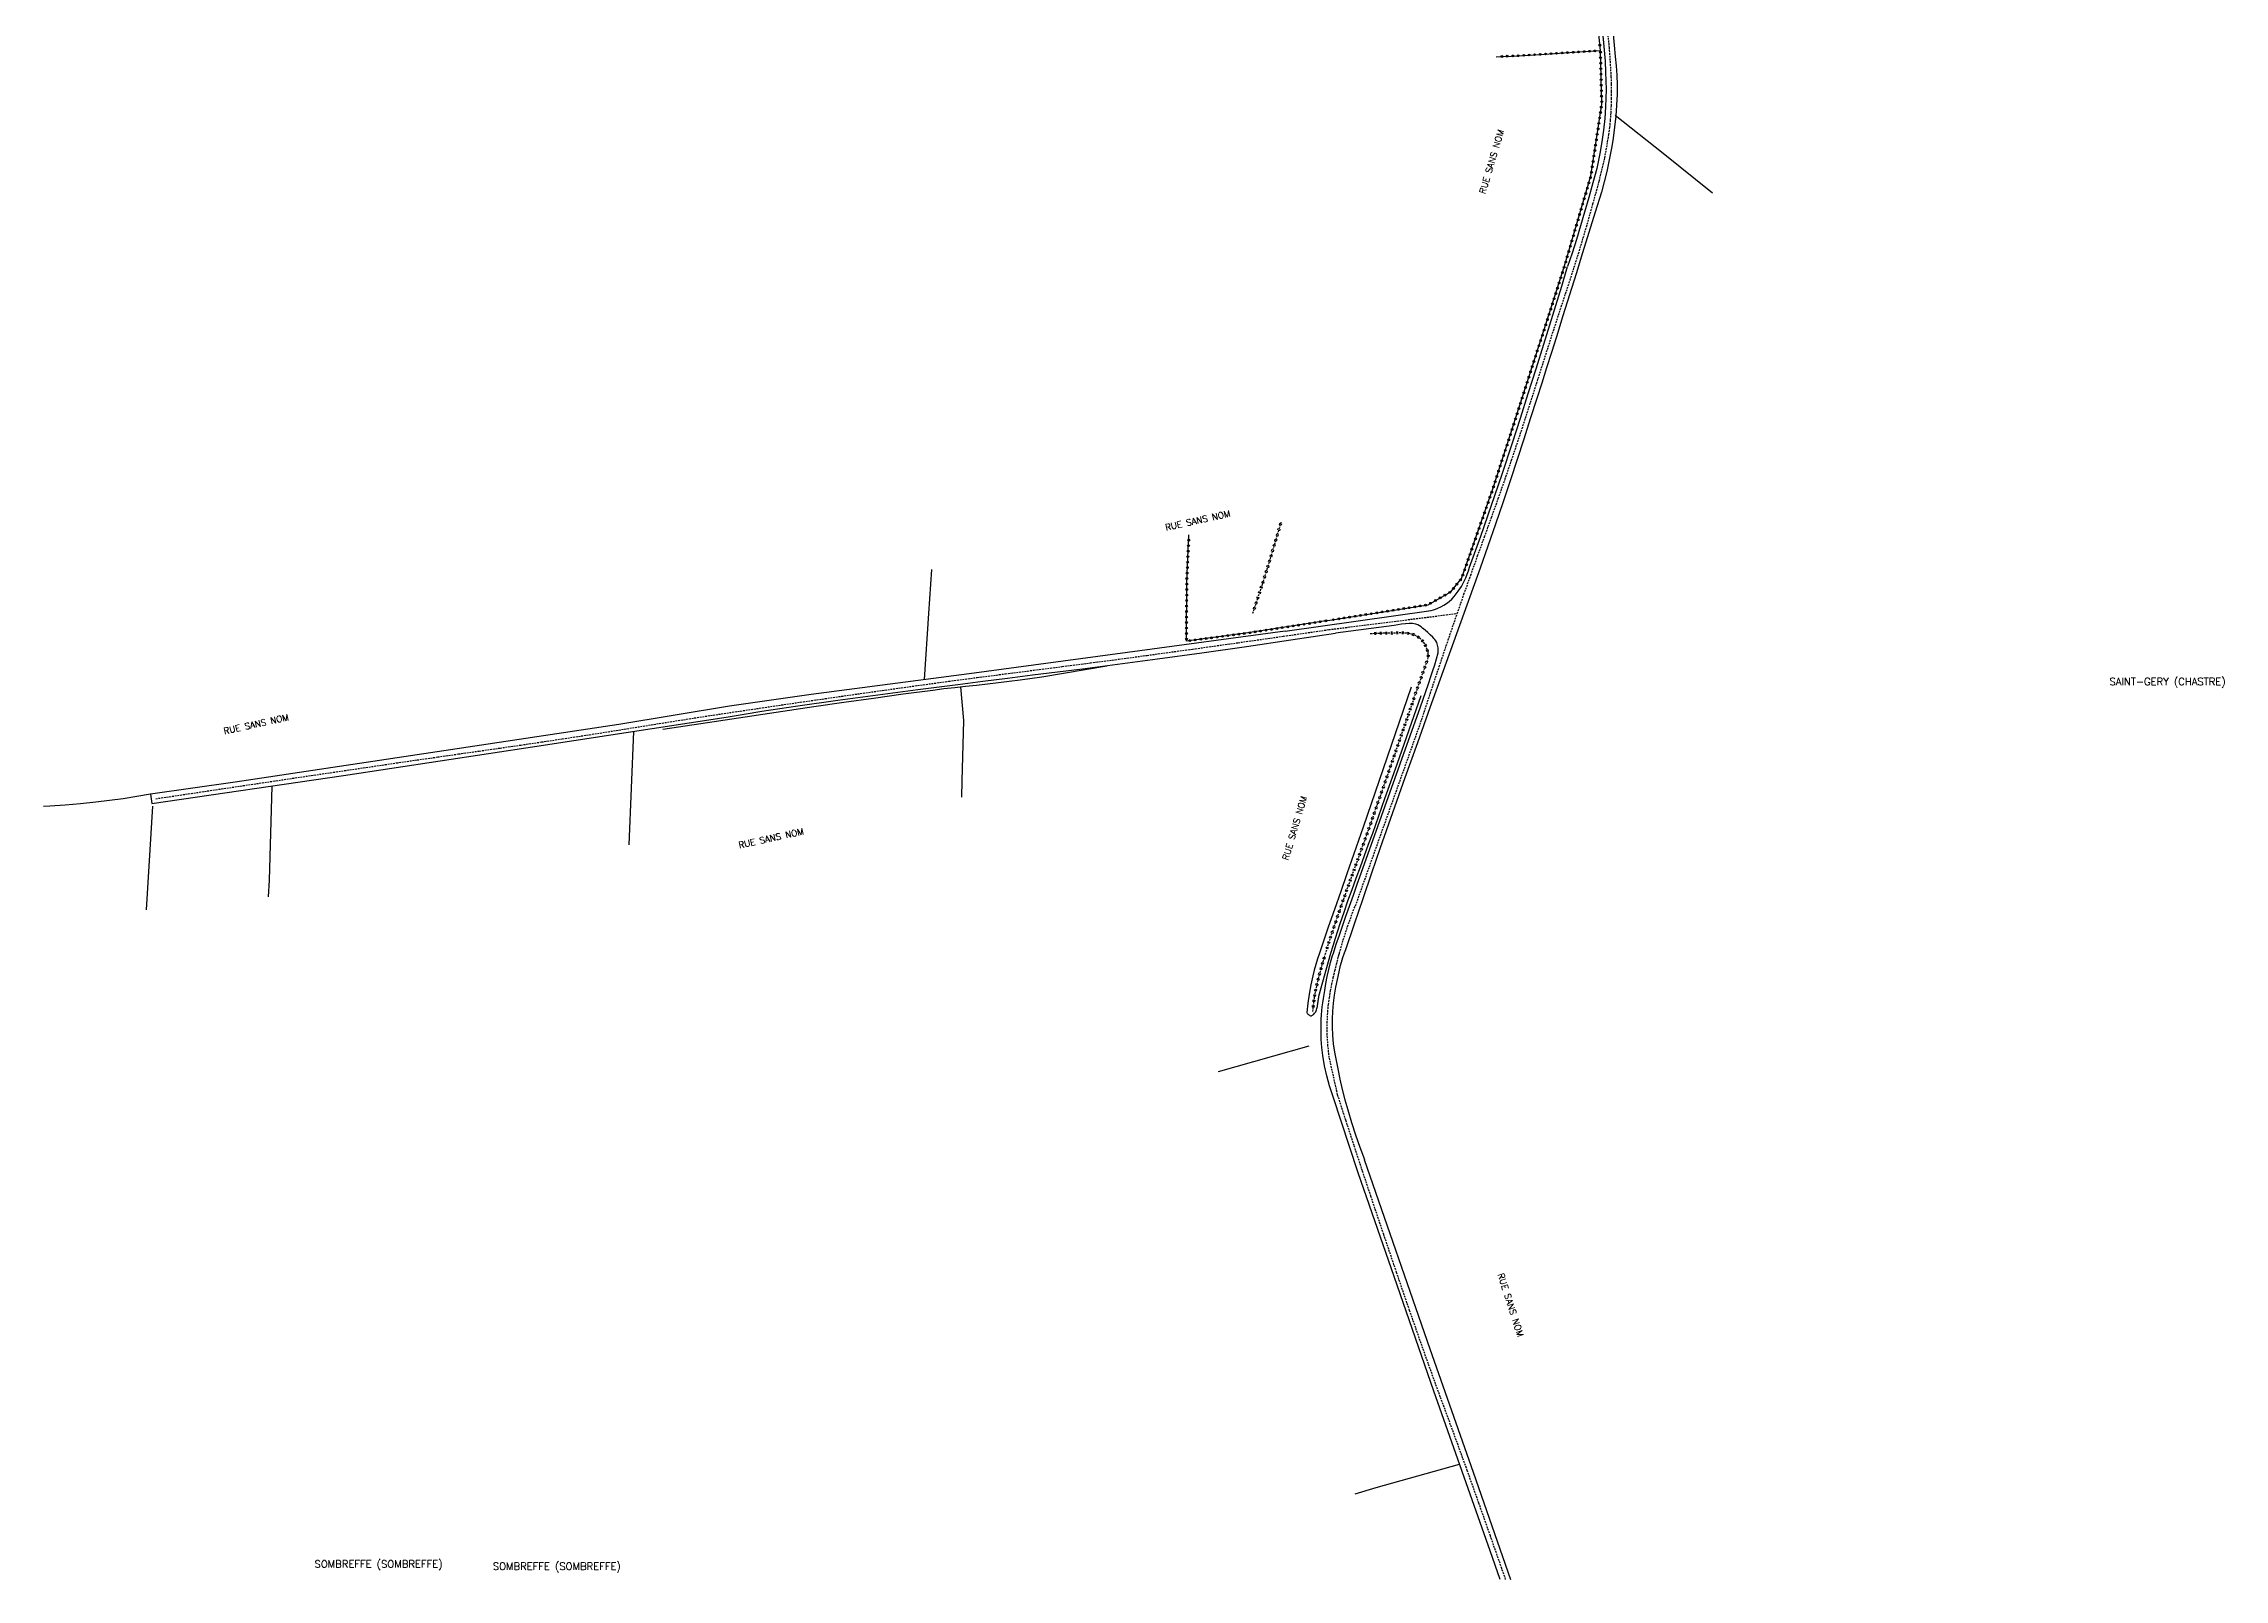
# Model space of a CAD drawing. Header units: millimetres. Extents: x 167000 to 168000, y 139000 to 140000.
# Drawn here: x 167383 to 167979, y 139000 to 139419 of the extents above; entities that cross this region are included whole.
import ezdxf
from ezdxf.enums import TextEntityAlignment as Align

# ---------------------------------------------------------------- set-up
doc = ezdxf.new("R2010")
doc.units = ezdxf.units.MM
doc.linetypes.add('DASHED', pattern=[0.75, 0.5, -0.25])
doc.layers.get('0').update_dxf_attribs({"linetype": 'CONTINUOUS'})
for name, color, linetype in [('W0001', 6, 'DASHED'), ('W0008', 7, 'CONTINUOUS'), ('W0211', 2, 'CONTINUOUS'), ('W0220', 5, 'DASHED'), ('W0323', 7, 'CONTINUOUS'), ('W0330', 7, 'CONTINUOUS'), ('W0980', 7, 'CONTINUOUS'), ('W0989', 7, 'CONTINUOUS')]:
    doc.layers.add(name, color=color, linetype=linetype)
doc.styles.get("Standard").update_dxf_attribs({"font": 'romans.shx', "width": 0.85})

# ---------------------------------------------------------------- blocks, each defined once
blk = doc.blocks.new('t220o')
at = {"color": 0, "linetype": 'Continuous'}
for p, q in [((-0.25, 0.25), (0.25, 0.25)), ((-0.25, -0.25), (0.25, -0.25))]:
    blk.add_line(p, q, dxfattribs=at)
blk = doc.blocks.new('t323o')
at = {"color": 0, "linetype": 'Continuous'}
for radius in [0.25, 0.15]:
    blk.add_circle((0, 0), radius, dxfattribs=at)

msp = doc.modelspace()

# ---------------------------------------------------------------- linework, layer by layer
at = {"layer": 'W0001'}
for points in [[(167769.52, 139263.79), (167771.35, 139269.03), (167773.2, 139274.27), (167775.08, 139279.5), (167776.97, 139284.72), (167778.85, 139289.95), (167780.72, 139295.18), (167782.56, 139300.42), (167784.36, 139305.67), (167787.23, 139314.3), (167790.03, 139322.96), (167792.78, 139331.62), (167795.55, 139340.29), (167797.92, 139347.55), (167800.31, 139354.8), (167802.64, 139362.07), (167804.81, 139369.39), (167806.57, 139375.62), (167808.29, 139381.86), (167809.8, 139388.17), (167810.93, 139394.56), (167811.18, 139396.52), (167811.37, 139398.49), (167811.51, 139400.46), (167811.6, 139402.44), (167811.64, 139404.41), (167811.65, 139406.39), (167811.63, 139408.36), (167811.58, 139410.34), (167811.09, 139418.26), (167810.21, 139426.16)], [(167414.05, 139213.19), (167430.47, 139215.65), (167446.89, 139218.1), (167463.31, 139220.53), (167479.74, 139222.95), (167485.41, 139223.78), (167491.08, 139224.59), (167496.75, 139225.41), (167502.42, 139226.22), (167508.09, 139227.03), (167513.76, 139227.85), (167519.42, 139228.69), (167525.09, 139229.54), (167530.24, 139230.33), (167535.39, 139231.13), (167540.54, 139231.95), (167545.69, 139232.78), (167550.84, 139233.61), (167555.99, 139234.43), (167561.14, 139235.24), (167566.29, 139236.03), (167580.44, 139238.14), (167594.6, 139240.21), (167608.76, 139242.24), (167622.94, 139244.22), (167630.66, 139245.27), (167638.4, 139246.3), (167646.13, 139247.3), (167653.87, 139248.3), (167661.6, 139249.29), (167669.34, 139250.29), (167677.07, 139251.3), (167684.8, 139252.34), (167697.22, 139254.05), (167709.63, 139255.8), (167722.04, 139257.57), (167734.44, 139259.37), (167769.52, 139263.79)], [(167737.33, 139171), (167738.39, 139174.66), (167739.57, 139178.29), (167740.85, 139181.88), (167742.25, 139185.43), (167759.79, 139234.73), (167762.17, 139242.01), (167764.59, 139249.28), (167767.04, 139256.54), (167769.52, 139263.79)], [(167782.72, 139000), (167781.68, 139002.97), (167778.56, 139011.89), (167775.42, 139020.8), (167772.25, 139029.7), (167770.75, 139033.87), (167769.23, 139038.04), (167767.7, 139042.2), (167766.17, 139046.36), (167764.64, 139050.53), (167763.12, 139054.69), (167761.62, 139058.86), (167760.13, 139063.04), (167756.51, 139073.41), (167752.95, 139083.8), (167749.43, 139094.2), (167745.93, 139104.61), (167743.63, 139111.54), (167741.34, 139118.47), (167739.08, 139125.4), (167736.83, 139132.35), (167734.56, 139142.52), (167734.2, 139145.65), (167734, 139148.79), (167733.99, 139151.94), (167734.15, 139155.08), (167734.33, 139156.96), (167734.59, 139158.83), (167734.9, 139160.7), (167735.26, 139162.55), (167735.66, 139164.39), (167736.1, 139166.22), (167736.55, 139168.05), (167737.03, 139169.87), (167737.1, 139170.15), (167737.18, 139170.43), (167737.26, 139170.72), (167737.33, 139171)]]:
    msp.add_lwpolyline(points, dxfattribs=at)
at = {"layer": 'W0008'}
for points in [[(167805.48, 139484.78), (167806.14, 139476.69), (167806.87, 139468.6), (167807.65, 139460.52), (167808.48, 139452.45), (167808.81, 139449.39), (167809.17, 139446.34), (167809.55, 139443.3), (167809.93, 139440.25), (167810.31, 139437.2), (167810.69, 139434.15), (167811.06, 139431.11), (167811.41, 139428.05), (167811.74, 139425.02), (167812.05, 139421.99), (167812.36, 139418.96), (167812.65, 139415.92)], [(167808.95, 139423.59), (167809.33, 139420.6), (167809.64, 139417.6), (167809.87, 139414.59), (167810.04, 139411.58), (167810.12, 139409.22), (167810.15, 139406.86), (167810.12, 139404.51), (167810.02, 139402.15), (167809.78, 139398.94), (167809.45, 139395.74), (167809.02, 139392.54), (167808.48, 139389.37), (167807.6, 139385.34), (167806.56, 139381.34), (167805.43, 139377.37), (167804.28, 139373.41), (167803.19, 139369.67), (167802.05, 139365.93), (167800.87, 139362.21), (167799.64, 139358.5)], [(167812.65, 139415.92), (167812.92, 139413.34), (167813.09, 139410.76), (167813.18, 139408.17), (167813.17, 139405.57), (167813.04, 139402.56), (167812.79, 139399.55), (167812.45, 139396.55), (167812.05, 139393.56), (167811.7, 139391.28), (167811.31, 139389), (167810.85, 139386.74), (167810.34, 139384.48), (167808.86, 139378.88), (167807.2, 139373.34), (167805.46, 139367.82), (167803.74, 139362.3), (167801.97, 139356.54), (167800.18, 139350.79), (167798.37, 139345.04), (167796.57, 139339.3), (167795.24, 139335.08), (167793.91, 139330.87), (167792.58, 139326.66), (167791.23, 139322.45), (167789.46, 139316.9), (167787.68, 139311.36), (167785.88, 139305.82), (167784.06, 139300.29), (167782.03, 139294.23), (167779.98, 139288.19), (167777.9, 139282.15), (167775.8, 139276.12)], [(167772.89, 139276.44), (167775.91, 139284.89), (167778.86, 139293.36), (167781.76, 139301.85), (167784.61, 139310.36), (167786.79, 139317.08), (167788.92, 139323.81), (167791.02, 139330.55), (167793.12, 139337.29), (167794.77, 139342.59), (167796.4, 139347.89), (167798.03, 139353.19), (167799.64, 139358.5)], [(167761.7, 139264.46), (167762.35, 139264.59), (167762.98, 139264.75), (167763.6, 139264.96), (167764.21, 139265.2), (167765.03, 139265.58), (167765.82, 139266.01), (167766.59, 139266.49), (167767.31, 139267.04), (167768, 139267.67), (167768.62, 139268.37), (167769.19, 139269.1), (167769.74, 139269.84), (167770.2, 139270.5), (167770.63, 139271.17), (167771.04, 139271.86), (167771.41, 139272.57), (167771.84, 139273.51), (167772.24, 139274.47), (167772.59, 139275.45), (167772.89, 139276.44)], [(167775.8, 139276.12), (167762.06, 139238.03)], [(167722.54, 139258.93), (167761.75, 139264.48)], [(167722.54, 139258.93), (167679.43, 139253.15), (167636.18, 139247.34), (167593.05, 139241.68), (167570.8, 139238.49), (167540.55, 139233.44), (167492.74, 139226.24), (167435.71, 139217.7), (167412.61, 139214.39), (167412.95, 139211.85), (167465.32, 139219.51), (167518.14, 139227.51), (167569.88, 139235.44)], [(167569.88, 139235.44), (167574.75, 139236.28), (167579.62, 139237.08), (167584.51, 139237.85), (167589.39, 139238.59), (167600.3, 139240.13), (167611.23, 139241.58), (167622.16, 139242.98), (167633.08, 139244.39), (167639.9, 139245.27), (167646.72, 139246.13), (167653.54, 139246.99), (167660.36, 139247.84), (167667.18, 139248.7), (167674, 139249.57), (167680.82, 139250.45), (167687.63, 139251.37), (167699.79, 139253.05), (167711.94, 139254.79), (167724.09, 139256.58), (167736.22, 139258.42)], [(167752.25, 139260.51), (167736.22, 139258.42)], [(167764.31, 139252.94), (167764.34, 139253.69), (167764.28, 139254.43), (167764.13, 139255.17), (167763.89, 139255.87), (167763.67, 139256.28), (167763.4, 139256.64), (167763.1, 139256.98), (167762.8, 139257.31), (167762.15, 139257.98), (167761.48, 139258.62), (167760.78, 139259.23), (167760.04, 139259.79), (167759.62, 139260.09), (167759.18, 139260.38), (167758.72, 139260.64), (167758.23, 139260.83), (167757.78, 139260.94), (167757.31, 139261), (167756.85, 139261.01), (167756.39, 139261.01), (167755.35, 139260.97), (167754.31, 139260.87), (167753.27, 139260.72), (167752.25, 139260.51)], [(167759.47, 139238.32), (167760.21, 139240.38), (167760.93, 139242.44), (167761.63, 139244.52), (167762.32, 139246.59), (167762.84, 139248.19), (167763.35, 139249.79), (167763.85, 139251.39), (167764.33, 139252.99)], [(167762.06, 139238.03), (167758.63, 139228.48), (167755.22, 139218.93), (167751.84, 139209.37), (167748.49, 139199.8), (167746.08, 139192.84), (167743.69, 139185.88), (167741.31, 139178.92), (167738.96, 139171.94)], [(167743.3, 139192.85), (167759.47, 139238.32)], [(167735.68, 139171), (167736.47, 139173.48), (167737.31, 139175.94), (167738.18, 139178.39), (167739.03, 139180.84), (167740.07, 139183.85), (167741.13, 139186.86), (167742.2, 139189.86), (167743.3, 139192.85)], [(167735.49, 139132.08), (167734.63, 139134.78), (167733.9, 139137.51), (167733.29, 139140.27), (167732.81, 139143.06), (167732.54, 139145.26), (167732.37, 139147.48), (167732.3, 139149.69), (167732.32, 139151.91), (167732.37, 139153.03), (167732.44, 139154.15), (167732.54, 139155.26), (167732.66, 139156.37), (167732.8, 139157.48), (167732.96, 139158.59), (167733.12, 139159.69), (167733.3, 139160.79), (167733.63, 139162.72), (167734.01, 139164.63), (167734.45, 139166.54), (167734.93, 139168.43), (167735.11, 139169.07), (167735.29, 139169.72), (167735.48, 139170.36), (167735.68, 139171)], [(167738.62, 139171), (167738.2, 139169.76), (167737.82, 139168.5), (167737.47, 139167.24), (167737.15, 139165.96), (167736.67, 139163.84), (167736.25, 139161.7), (167735.9, 139159.54), (167735.64, 139157.38), (167735.45, 139155.19), (167735.35, 139153), (167735.33, 139150.81), (167735.42, 139148.62), (167735.64, 139146.29), (167735.98, 139143.98), (167736.4, 139141.69), (167736.86, 139139.4), (167737.46, 139136.58), (167738.12, 139133.78), (167738.84, 139131), (167739.61, 139128.23), (167740.64, 139124.81), (167741.74, 139121.42), (167742.91, 139118.05), (167744.15, 139114.71)], [(167738.96, 139171.94), (167738.62, 139171)], [(167781.2, 139000), (167778.5, 139007.79), (167763.11, 139051.38), (167753.08, 139080.32), (167742.47, 139110.98), (167735.49, 139132.08)], [(167744.13, 139114.71), (167761.98, 139062.95), (167773.82, 139029.31), (167784.09, 139000)]]:
    msp.add_lwpolyline(points, dxfattribs=at)
at = {"layer": 'W0211'}
for points in [[(167552.58, 139232.17), (167562.89, 139233.75), (167573.2, 139235.31), (167583.51, 139236.84), (167593.83, 139238.34), (167601.95, 139239.52), (167610.07, 139240.68), (167618.19, 139241.81), (167626.33, 139242.88), (167629.3, 139243.25), (167632.28, 139243.59), (167635.25, 139243.92), (167638.23, 139244.24), (167641.21, 139244.56), (167644.19, 139244.9), (167647.16, 139245.26), (167650.13, 139245.66), (167656.07, 139246.52), (167662, 139247.45), (167667.92, 139248.45), (167673.82, 139249.52)], [(167756.96, 139243.64), (167752.56, 139230.91), (167748.16, 139218.18), (167743.77, 139205.45), (167739.37, 139192.72), (167737.67, 139187.84), (167735.95, 139182.96), (167734.26, 139178.07), (167732.61, 139173.16), (167732.43, 139172.62), (167732.25, 139172.08), (167732.07, 139171.54), (167731.89, 139171)], [(167735, 139171), (167735.62, 139173.04), (167736.24, 139175.08), (167736.89, 139177.11), (167737.54, 139179.14), (167738.58, 139182.25), (167739.66, 139185.35), (167740.77, 139188.43), (167741.9, 139191.51), (167743.04, 139194.59), (167744.18, 139197.66), (167745.31, 139200.74), (167746.42, 139203.82), (167749.76, 139213.21), (167753.08, 139222.61), (167756.39, 139232.01), (167759.69, 139241.42)], [(167731.89, 139171), (167731.38, 139169.48), (167730.89, 139167.94), (167730.43, 139166.4), (167730.03, 139164.84), (167729.49, 139162.36), (167729.04, 139159.86), (167728.69, 139157.34), (167728.42, 139154.82)], [(167731.71, 139159.23), (167735, 139171)], [(167728.42, 139154.82), (167728.5, 139154.65), (167728.6, 139154.51), (167728.72, 139154.37), (167728.86, 139154.25), (167728.99, 139154.14), (167729.13, 139154.04), (167729.29, 139153.96), (167729.47, 139153.91), (167729.56, 139153.91), (167729.66, 139153.92), (167729.75, 139153.95), (167729.83, 139153.99), (167729.98, 139154.07), (167730.11, 139154.17), (167730.23, 139154.28), (167730.34, 139154.4), (167730.52, 139154.6), (167730.69, 139154.8), (167730.85, 139155.02), (167730.98, 139155.25), (167731.09, 139155.55), (167731.18, 139155.86), (167731.24, 139156.17), (167731.3, 139156.47), (167731.33, 139156.67), (167731.37, 139156.88), (167731.4, 139157.08), (167731.43, 139157.28), (167731.46, 139157.48), (167731.48, 139157.68), (167731.51, 139157.88), (167731.54, 139158.08), (167731.58, 139158.37), (167731.62, 139158.65), (167731.67, 139158.93), (167731.71, 139159.21)]]:
    msp.add_lwpolyline(points, dxfattribs=at)
at = {"layer": 'W0220'}
for points in [[(167721.36, 139288.71), (167718.75, 139279.93), (167717.53, 139275.87), (167716.26, 139271.82), (167714.94, 139267.78), (167713.58, 139263.76)], [(167761.58, 139251.65), (167761.62, 139252.03), (167761.63, 139252.41), (167761.6, 139252.79), (167761.53, 139253.17), (167761.3, 139253.97), (167761.01, 139254.76), (167760.62, 139255.51), (167760.12, 139256.19), (167759.51, 139256.81), (167758.82, 139257.33), (167758.06, 139257.76), (167757.26, 139258.08), (167755.73, 139258.41), (167754.16, 139258.47), (167752.61, 139258.41), (167751.08, 139258.38), (167749.72, 139258.37), (167748.35, 139258.34), (167746.99, 139258.27), (167745.62, 139258.18)], [(167757.69, 139240.66), (167761.58, 139251.65)], [(167757.69, 139240.66), (167754.73, 139232.05), (167751.75, 139223.44), (167748.76, 139214.84), (167745.76, 139206.24), (167744.48, 139202.61), (167743.18, 139198.99), (167741.88, 139195.37), (167740.57, 139191.75), (167739.27, 139188.12), (167737.98, 139184.49), (167736.72, 139180.86), (167735.49, 139177.21), (167734.98, 139175.66), (167734.47, 139174.11), (167733.98, 139172.56), (167733.49, 139171)], [(167733.49, 139171), (167733.17, 139169.96), (167732.87, 139168.93), (167732.56, 139167.89), (167732.27, 139166.84), (167731.84, 139165.25), (167731.42, 139163.65), (167731.04, 139162.04), (167730.71, 139160.43), (167730.47, 139159.07), (167730.27, 139157.72), (167730.11, 139156.35), (167729.98, 139154.99)]]:
    msp.add_lwpolyline(points, dxfattribs=at)
at = {"layer": 'W0323'}
for points in [[(167808.6, 139417.49), (167806.64, 139437.31), (167804.28, 139456.17), (167803.17, 139466.64), (167801.63, 139484.9), (167802.25, 139507.26), (167803.99, 139524.18)], [(167734.19, 139261.85), (167761.53, 139266.17), (167767.71, 139269.69), (167770.71, 139273.34), (167779.35, 139298.13), (167791.06, 139334.48), (167798.83, 139358.72), (167806.02, 139383.32), (167808.97, 139402.87), (167808.6, 139417.49)], [(167780.17, 139415.81), (167786.27, 139416.11), (167808.6, 139417.49)], [(167734.19, 139261.85), (167712.99, 139258.54), (167695.56, 139256.24), (167695.63, 139272.58), (167696.24, 139285.3)]]:
    msp.add_lwpolyline(points, dxfattribs=at)
at = {"layer": 'W0330'}
for points in [[(167839.18, 139378.59), (167825.72, 139389.39), (167812.62, 139399.73)], [(167625.16, 139263.79), (167626.03, 139275.77)], [(167623.99, 139245.74), (167625.16, 139263.79)], [(167633.87, 139243.76), (167634.62, 139234.54), (167634.23, 139218.05), (167634.15, 139213.63)], [(167544.54, 139231.56), (167543.22, 139200.57)], [(167412.61, 139214.39), (167408.88, 139213.76), (167405.15, 139213.2), (167401.41, 139212.69), (167397.66, 139212.24), (167393.48, 139211.81), (167389.3, 139211.44), (167385.11, 139211.14), (167383.44, 139211.05)], [(167411.58, 139182.81), (167413.26, 139211.14)], [(167445.75, 139216.65), (167445, 139190.97), (167444.76, 139186.43)], [(167728.95, 139145.59), (167704.22, 139138.57)], [(167741.66, 139023.38), (167747.35, 139025.06), (167770.16, 139031.42)]]:
    msp.add_lwpolyline(points, dxfattribs=at)

# ---------------------------------------------------------------- block references
at = {"layer": 'W0220'}
for p, rotation in [((167721.18, 139288.1), 253.4128372251506), ((167719.47, 139282.35), 253.4128372251506), ((167719.9, 139283.79), 253.4128372251506), ((167720.32, 139285.22), 253.4128372251506), ((167720.75, 139286.66), 253.4128372251506), ((167717.75, 139276.6), 253.2806907396859), ((167718.18, 139278.04), 253.2806907396859), ((167718.61, 139279.47), 253.2806907396859), ((167719.04, 139280.91), 253.4128372251506), ((167715.95, 139270.88), 251.9260250595371), ((167716.41, 139272.3), 252.6033578438198), ((167716.86, 139273.74), 252.6033578438198), ((167717.31, 139275.17), 252.6033578438198), ((167714.06, 139265.18), 251.248692385818), ((167714.54, 139266.6), 251.248692385818), ((167715.02, 139268.02), 251.9260250595371), ((167715.49, 139269.45), 251.9260250595371), ((167747.12, 139258.28), 182.6877770837119), ((167748.62, 139258.34), 181.4773651101833), ((167750.12, 139258.37), 180.2669495510811), ((167751.62, 139258.39), 181.3251574126259), ((167753.12, 139258.43), 182.2263576194033), ((167754.62, 139258.45), 177.6706588941016), ((167756.11, 139258.33), 167.8814924761331), ((167757.56, 139257.96), 158.122975420698), ((167758.89, 139257.28), 142.7422818536381), ((167760.02, 139256.29), 134.7984057745093), ((167760.85, 139255.06), 117.5532250264082), ((167761.39, 139253.66), 105.6242622883588), ((167761.63, 139252.19), 88.98226217991073), ((167759.69, 139246.32), 70.51591682987699), ((167760.19, 139247.73), 70.51591682987699), ((167760.69, 139249.14), 70.51591682987699), ((167761.19, 139250.56), 70.51591682987699), ((167757.61, 139240.43), 251.0237554764058), ((167758.19, 139242.07), 70.51591682987699), ((167758.69, 139243.49), 70.51591682987699), ((167759.19, 139244.9), 70.51591682987699), ((167755.66, 139234.75), 251.0237554764058), ((167756.15, 139236.17), 251.0237554764058), ((167756.63, 139237.59), 251.0237554764058), ((167757.12, 139239.01), 251.0237554764058), ((167753.7, 139229.08), 250.9316444387857), ((167754.19, 139230.5), 250.9316444387857), ((167754.68, 139231.92), 250.9316444387857), ((167755.17, 139233.33), 251.0237554764058), ((167751.74, 139223.41), 250.8395359225135), ((167752.23, 139224.83), 250.9316444387857), ((167752.72, 139226.24), 250.9316444387857), ((167753.21, 139227.66), 250.9316444387857), ((167749.77, 139217.74), 250.8395359225135), ((167750.27, 139219.16), 250.8395359225135), ((167750.76, 139220.58), 250.8395359225135), ((167751.25, 139221.99), 250.8395359225135), ((167747.31, 139210.66), 250.7474299284209), ((167747.8, 139212.08), 250.7474299284209), ((167748.29, 139213.49), 250.7474299284209), ((167748.79, 139214.91), 250.8395359225135), ((167749.28, 139216.32), 250.8395359225135), ((167745.32, 139205), 250.5495654502955), ((167745.82, 139206.41), 250.7474299284209), ((167746.32, 139207.83), 250.7474299284209), ((167746.81, 139209.24), 250.7474299284209), ((167743.31, 139199.34), 250.2946008532701), ((167743.82, 139200.76), 250.2946008532701), ((167744.32, 139202.17), 250.2946008532701), ((167744.82, 139203.58), 250.5495654502955), ((167741.27, 139193.7), 250.1370978492295), ((167741.78, 139195.11), 250.1370978492295), ((167742.29, 139196.52), 250.1571105300762), ((167742.8, 139197.93), 250.1571105300762), ((167738.74, 139186.64), 250.5059749938461), ((167739.24, 139188.05), 250.5059749938461), ((167739.75, 139189.47), 250.2533911577219), ((167740.26, 139190.88), 250.2533911577219), ((167740.76, 139192.29), 250.1370978492295), ((167736.76, 139180.98), 250.8759951225039), ((167737.25, 139182.39), 250.8759951225039), ((167737.75, 139183.81), 250.8759951225039), ((167738.24, 139185.23), 250.5059749938461), ((167734.86, 139175.29), 251.9191545421972), ((167735.33, 139176.71), 251.7117797132522), ((167735.8, 139178.13), 251.3634424841477), ((167736.28, 139179.56), 251.3634424841477), ((167733.08, 139169.63), 253.4372639396917), ((167733.94, 139172.43), 252.6727294851192), ((167734.39, 139173.86), 252.2394735491951), ((167731.48, 139163.85), 255.4706281308267), ((167731.85, 139165.3), 254.7766764198246), ((167732.25, 139166.75), 254.7766764198246), ((167732.65, 139168.19), 253.8426980044019), ((167730.31, 139157.97), 261.5861791151664), ((167730.54, 139159.45), 260.0824576407933), ((167730.81, 139160.92), 258.374036407867), ((167731.13, 139162.39), 256.6699291406022), ((167730.12, 139156.48), 263.0899033164281)]:
    msp.add_blockref('t220o', p, dxfattribs=dict(at, rotation=rotation))
at = {"layer": 'W0323'}
for p, rotation in [((167808.45, 139418.99), 95.65065106678837), ((167781.67, 139415.89), 2.798151678695782), ((167783.17, 139415.96), 2.798151678695782), ((167784.66, 139416.03), 2.798151678695782), ((167786.16, 139416.1), 2.798151678695782), ((167787.66, 139416.2), 3.545315131586626), ((167789.16, 139416.29), 3.545315131586626), ((167790.65, 139416.38), 3.545315131586626), ((167792.15, 139416.47), 3.545315131586626), ((167793.65, 139416.57), 3.545315131586626), ((167795.14, 139416.66), 3.545315131586626), ((167796.64, 139416.75), 3.545315131586626), ((167798.14, 139416.85), 3.545315131586626), ((167799.64, 139416.94), 3.545315131586626), ((167801.13, 139417.03), 3.545315131586626), ((167802.63, 139417.12), 3.545315131586626), ((167804.13, 139417.22), 3.545315131586626), ((167805.62, 139417.31), 3.545315131586626), ((167807.12, 139417.4), 3.545315131586626), ((167808.61, 139417.05), 91.4562907513925), ((167808.65, 139415.55), 91.4562907513925), ((167808.69, 139414.05), 91.4562907513925), ((167808.73, 139412.55), 91.4562907513925), ((167808.77, 139411.05), 91.4562907513925), ((167808.8, 139409.55), 91.4562907513925), ((167808.84, 139408.05), 91.4562907513925), ((167808.85, 139402.06), 81.41235545390036), ((167808.88, 139406.55), 91.4562907513925), ((167808.92, 139405.05), 91.4562907513925), ((167808.96, 139403.55), 91.4562907513925), ((167807.96, 139396.13), 81.41235545390036), ((167808.18, 139397.61), 81.41235545390036), ((167808.4, 139399.09), 81.41235545390036), ((167808.63, 139400.58), 81.41235545390036), ((167807.06, 139390.2), 81.41235545390036), ((167807.28, 139391.68), 81.41235545390036), ((167807.51, 139393.16), 81.41235545390036), ((167807.73, 139394.65), 81.41235545390036), ((167806.16, 139384.26), 81.41235545390036), ((167806.39, 139385.75), 81.41235545390036), ((167806.61, 139387.23), 81.41235545390036), ((167806.84, 139388.71), 81.41235545390036), ((167804.61, 139378.48), 73.68874528724953), ((167805.03, 139379.92), 73.68874528724953), ((167805.45, 139381.36), 73.68874528724953), ((167805.87, 139382.8), 73.68874528724953), ((167802.5, 139371.28), 73.68874528724953), ((167802.92, 139372.72), 73.68874528724953), ((167803.34, 139374.16), 73.68874528724953), ((167803.76, 139375.6), 73.68874528724953), ((167804.18, 139377.04), 73.68874528724953), ((167800.81, 139365.52), 73.68874528724953), ((167801.24, 139366.96), 73.68874528724953), ((167801.66, 139368.4), 73.68874528724953), ((167802.08, 139369.84), 73.68874528724953), ((167799.13, 139359.76), 73.68874528724953), ((167799.55, 139361.2), 73.68874528724953), ((167799.97, 139362.64), 73.68874528724953), ((167800.39, 139364.08), 73.68874528724953), ((167797.32, 139354.04), 72.23617912300928), ((167797.78, 139355.47), 72.23617912300928), ((167798.24, 139356.9), 72.23617912300928), ((167798.7, 139358.33), 72.23617912300928), ((167795.49, 139348.33), 72.23617912300928), ((167795.95, 139349.75), 72.23617912300928), ((167796.41, 139351.18), 72.23617912300928), ((167796.87, 139352.61), 72.23617912300928), ((167793.66, 139342.61), 72.23617912300928), ((167794.12, 139344.04), 72.23617912300928), ((167794.58, 139345.47), 72.23617912300928), ((167795.04, 139346.9), 72.23617912300928), ((167791.83, 139336.9), 72.23617912300928), ((167792.29, 139338.33), 72.23617912300928), ((167792.75, 139339.75), 72.23617912300928), ((167793.21, 139341.18), 72.23617912300928), ((167789.54, 139329.76), 72.14187503822883), ((167790, 139331.19), 72.14187503822883), ((167790.46, 139332.61), 72.14187503822883), ((167790.92, 139334.04), 72.14187503822883), ((167791.37, 139335.47), 72.23617912300928), ((167787.7, 139324.05), 72.14187503822883), ((167788.16, 139325.47), 72.14187503822883), ((167788.62, 139326.9), 72.14187503822883), ((167789.08, 139328.33), 72.14187503822883), ((167785.86, 139318.34), 72.14187503822883), ((167786.32, 139319.76), 72.14187503822883), ((167786.78, 139321.19), 72.14187503822883), ((167787.24, 139322.62), 72.14187503822883), ((167784.02, 139312.63), 72.14187503822883), ((167784.48, 139314.05), 72.14187503822883), ((167784.94, 139315.48), 72.14187503822883), ((167785.4, 139316.91), 72.14187503822883), ((167782.18, 139306.91), 72.14187503822883), ((167782.64, 139308.34), 72.14187503822883), ((167783.1, 139309.77), 72.14187503822883), ((167783.56, 139311.2), 72.14187503822883), ((167779.88, 139299.78), 72.14187503822883), ((167780.34, 139301.2), 72.14187503822883), ((167780.8, 139302.63), 72.14187503822883), ((167781.26, 139304.06), 72.14187503822883), ((167781.72, 139305.49), 72.14187503822883), ((167777.94, 139294.1), 70.79430188677235), ((167778.44, 139295.51), 70.79430188677235), ((167778.93, 139296.93), 70.79430188677235), ((167779.42, 139298.35), 72.14187503822883), ((167775.97, 139288.43), 70.79430188677235), ((167776.46, 139289.85), 70.79430188677235), ((167776.95, 139291.26), 70.79430188677235), ((167777.45, 139292.68), 70.79430188677235), ((167696.1, 139282.3), 87.27700747289876), ((167696.17, 139283.8), 87.27700747289876), ((167773.99, 139282.76), 70.79430188677235), ((167774.49, 139284.18), 70.79430188677235), ((167774.98, 139285.6), 70.79430188677235), ((167775.47, 139287.01), 70.79430188677235), ((167695.81, 139276.31), 87.27700747289876), ((167695.88, 139277.81), 87.27700747289876), ((167695.95, 139279.31), 87.27700747289876), ((167696.03, 139280.81), 87.27700747289876), ((167772.02, 139277.1), 70.79430188677235), ((167772.51, 139278.51), 70.79430188677235), ((167773.01, 139279.93), 70.79430188677235), ((167773.5, 139281.35), 70.79430188677235), ((167695.62, 139270.31), 89.74459853904871), ((167695.63, 139271.81), 89.74459853904871), ((167695.67, 139273.31), 87.27700747289876), ((167695.74, 139274.81), 87.27700747289876), ((167768.47, 139270.62), 50.54120872882476), ((167769.43, 139271.78), 50.54120872882476), ((167770.38, 139272.94), 50.54120872882476), ((167771.03, 139274.27), 70.79430188677235), ((167771.53, 139275.68), 70.79430188677235), ((167695.6, 139265.81), 89.74459853904871), ((167695.6, 139264.31), 89.74459853904871), ((167695.61, 139267.31), 89.74459853904871), ((167695.62, 139268.81), 89.74459853904871), ((167749, 139264.19), 8.972626614952759), ((167750.48, 139264.43), 8.972626614952759), ((167751.97, 139264.66), 8.972626614952759), ((167753.45, 139264.89), 8.972626614952759), ((167754.93, 139265.13), 8.972626614952759), ((167756.41, 139265.36), 8.972626614952759), ((167757.89, 139265.59), 8.972626614952759), ((167759.37, 139265.83), 8.972626614952759), ((167760.85, 139266.06), 8.972626614952759), ((167762.24, 139266.57), 29.69529269491671), ((167763.54, 139267.32), 29.69529269491671), ((167764.85, 139268.06), 29.69529269491671), ((167766.15, 139268.8), 29.69529269491671), ((167767.45, 139269.55), 29.69529269491671), ((167695.57, 139258.31), 89.74459853904871), ((167695.58, 139261.31), 89.74459853904871), ((167695.58, 139259.81), 89.74459853904871), ((167695.59, 139262.81), 89.74459853904871), ((167709.86, 139258.13), 187.5371376901143), ((167711.35, 139258.32), 187.5371376901143), ((167712.83, 139258.52), 187.5371376901143), ((167714.31, 139258.75), 188.8754928928577), ((167715.8, 139258.98), 188.8754928928577), ((167717.28, 139259.21), 188.8754928928577), ((167718.76, 139259.44), 188.8754928928577), ((167720.24, 139259.67), 188.8754928928577), ((167721.72, 139259.91), 188.8754928928577), ((167723.21, 139260.14), 188.8754928928577), ((167724.69, 139260.37), 188.8754928928577), ((167726.17, 139260.6), 188.8754928928577), ((167727.65, 139260.83), 188.8754928928577), ((167729.14, 139261.06), 188.8754928928577), ((167730.62, 139261.29), 188.8754928928577), ((167732.1, 139261.53), 188.8754928928577), ((167733.58, 139261.76), 188.8754928928577), ((167735.67, 139262.09), 8.972626614952759), ((167737.15, 139262.32), 8.972626614952759), ((167738.63, 139262.55), 8.972626614952759), ((167740.11, 139262.79), 8.972626614952759), ((167741.59, 139263.02), 8.972626614952759), ((167743.08, 139263.26), 8.972626614952759), ((167744.56, 139263.49), 8.972626614952759), ((167746.04, 139263.72), 8.972626614952759), ((167747.52, 139263.96), 8.972626614952759), ((167695.56, 139256.81), 89.74459853904871), ((167696.47, 139256.36), 187.5371376901143), ((167697.96, 139256.55), 187.5371376901143), ((167699.45, 139256.75), 187.5371376901143), ((167700.94, 139256.95), 187.5371376901143), ((167702.42, 139257.14), 187.5371376901143), ((167703.91, 139257.34), 187.5371376901143), ((167705.4, 139257.54), 187.5371376901143), ((167706.88, 139257.73), 187.5371376901143), ((167708.37, 139257.93), 187.5371376901143)]:
    msp.add_blockref('t323o', p, dxfattribs=dict(at, rotation=rotation))

# ---------------------------------------------------------------- texts
at = {"layer": 'W0980'}
for s, p in [('SAINT-GERY (CHASTRE)', (167963.5, 139245.03)), ('SOMBREFFE (SOMBREFFE)', (167474.91, 139004.06)), ('SOMBREFFE (SOMBREFFE)', (167523.6, 139003.43))]:
    msp.add_text(s, height=2, dxfattribs=at).set_placement(p, align=Align.MIDDLE)
at = {"layer": 'W0989'}
for rotation, p in [(73.44449, (167777.14, 139378.22)), (12.44727, (167689.96, 139286.38)), (12.44727, (167432.81, 139230.75)), (73.44449, (167723.34, 139196.23)), (12.44727, (167573.44, 139199.6)), (287.6447, (167780.51, 139083.31))]:
    msp.add_text('RUE SANS NOM', height=1.75, rotation=rotation, dxfattribs=at).set_placement(p)

doc.saveas('drawing.dxf')
